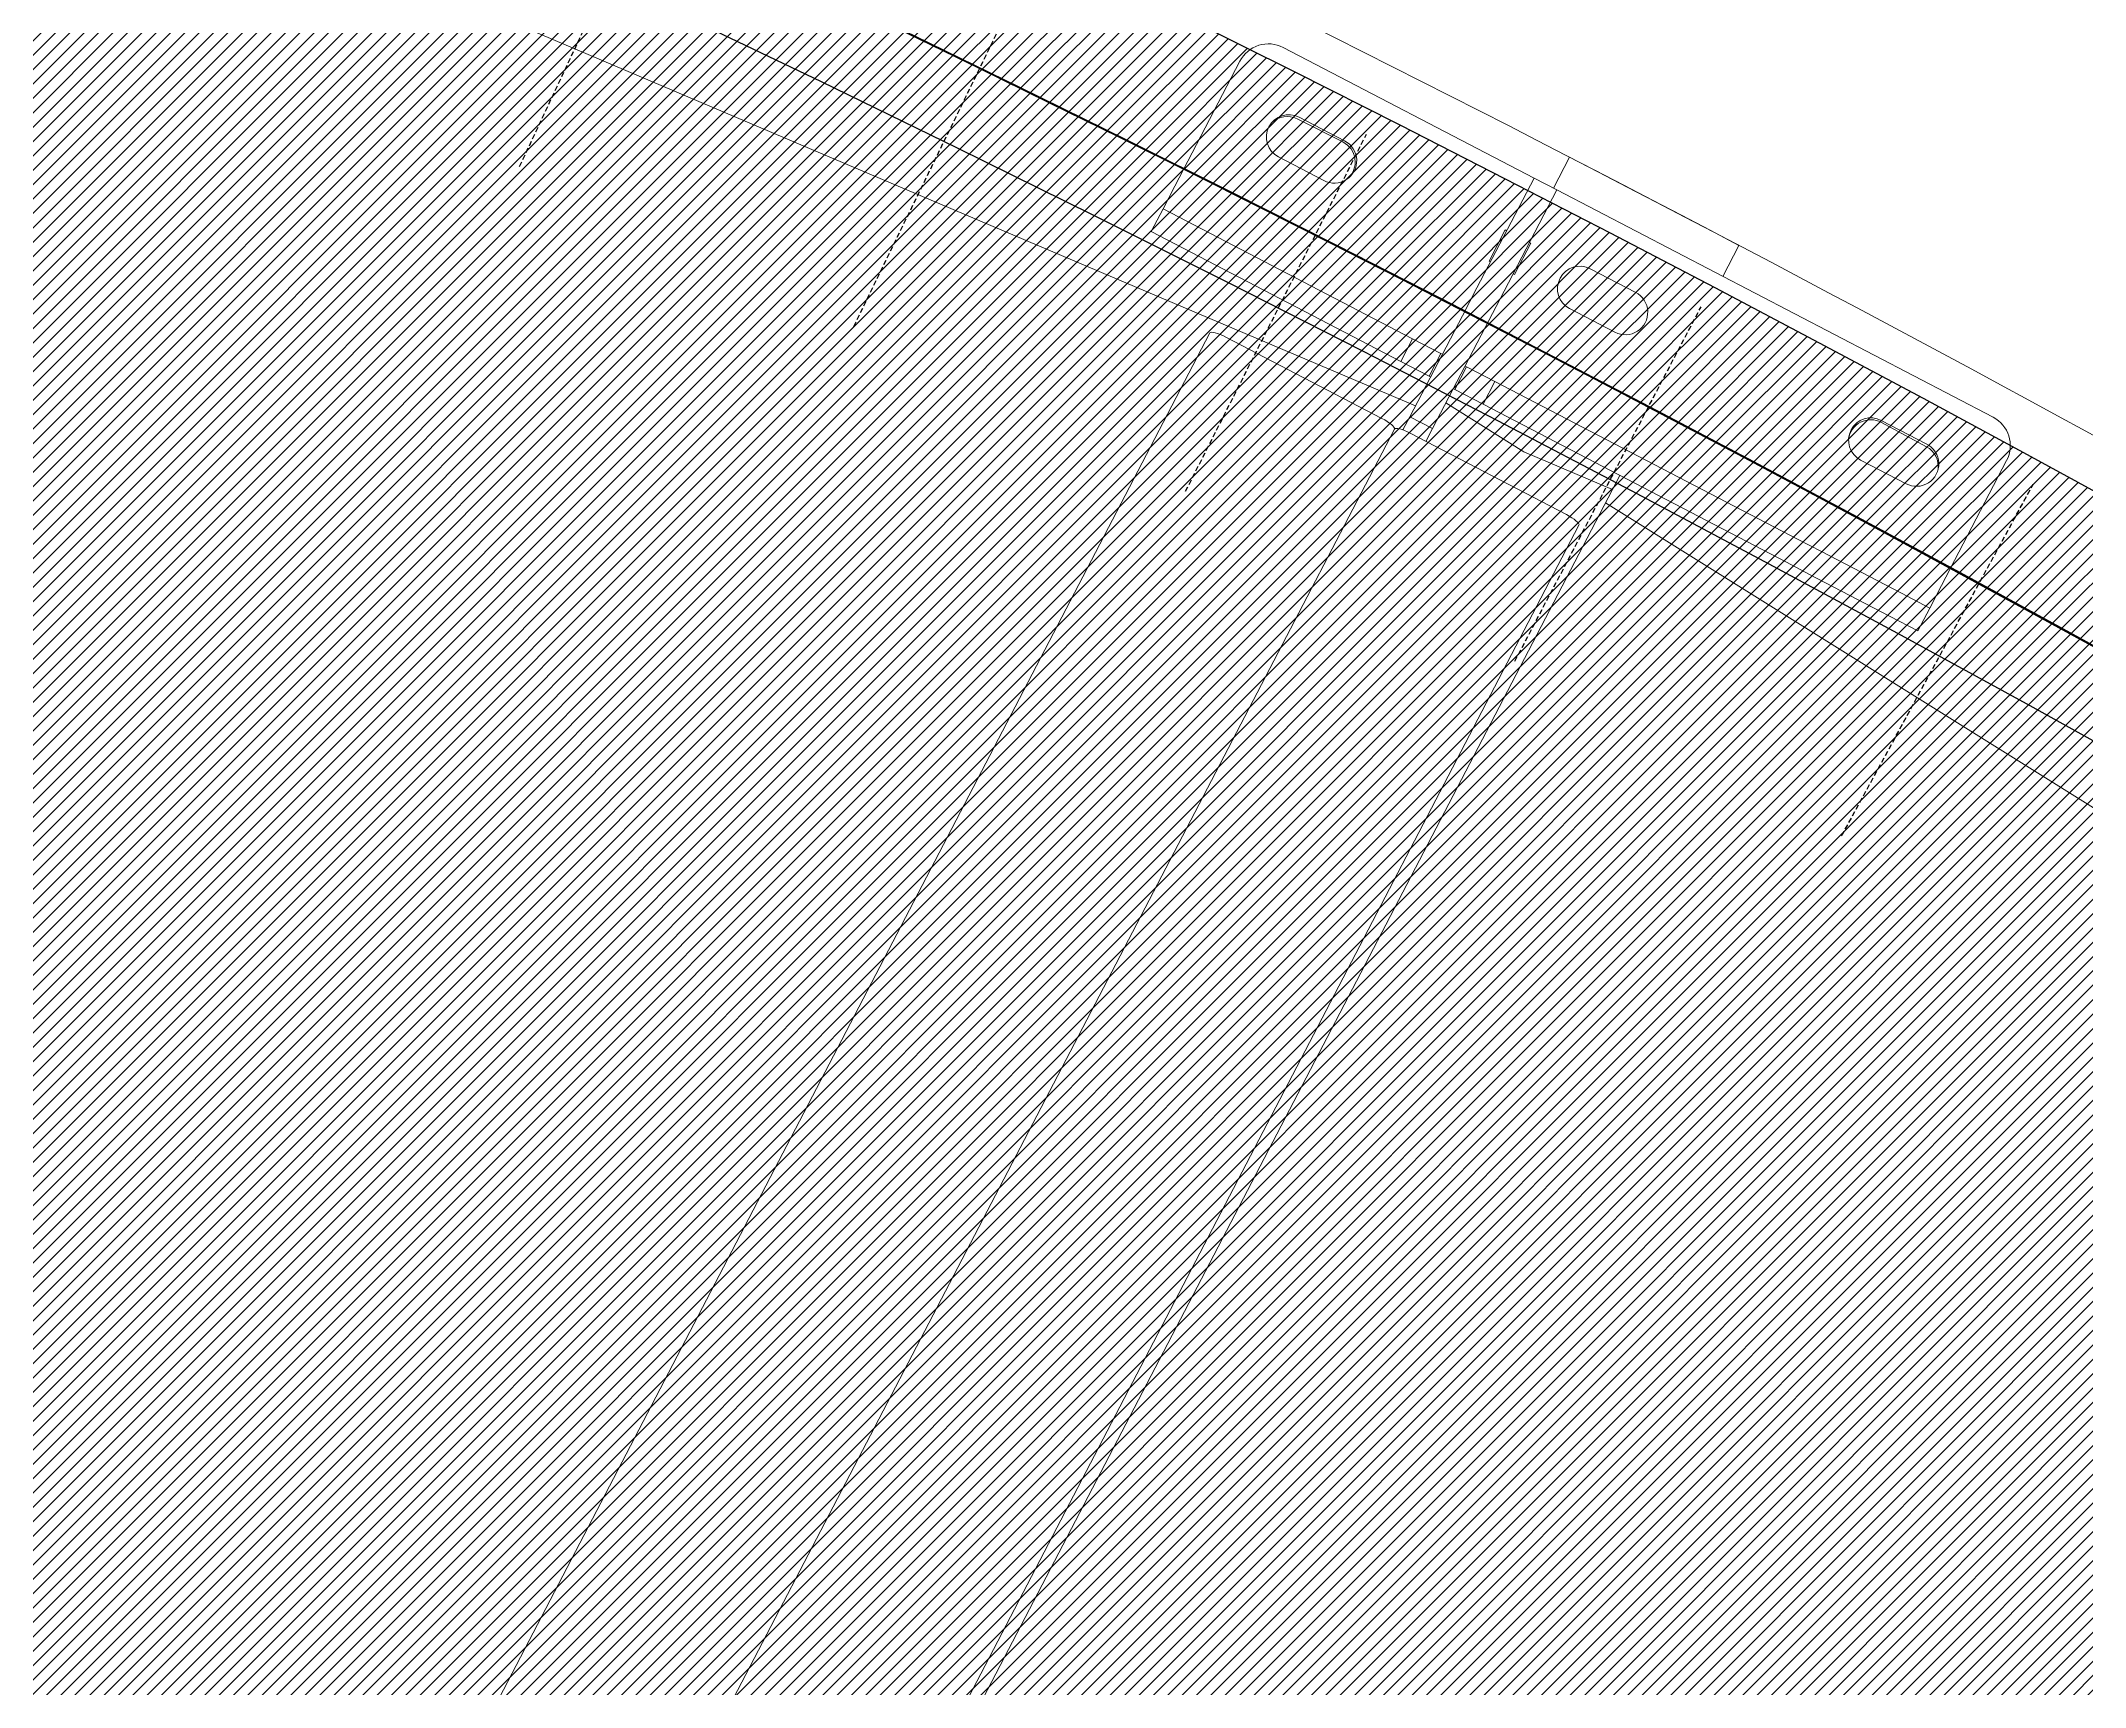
# Model space of a CAD drawing. Header units: millimetres. Extents: x -272986 to 200319, y -34579 to 49604.
# Drawn here: x 10936 to 11574, y 44976 to 45490 of the extents above; entities that cross this region are included whole.
import ezdxf

# ---------------------------------------------------------------- set-up
doc = ezdxf.new("R2010")
doc.units = ezdxf.units.MM
doc.linetypes.add('HIDDEN2', pattern=[4.762499999999999, 3.175, -1.5875])
doc.layers.get('Defpoints').update_dxf_attribs({"color": 9})
for name, color, linetype in [('X 0001 M', 7, 'Continuous'), ('X 1001 M', 8, 'HIDDEN2'), ('X 3001 D', 5, 'Continuous')]:
    doc.layers.add(name, color=color, linetype=linetype)
doc.layers.add('X 5999 H', color=7, linetype='Continuous', true_color=0xffffff)
doc.styles.add('BIT STD. 2.5', font='isocpeur.ttf', dxfattribs={"height": 2.5})
doc.dimstyles.new('BIT STD. 2.5', dxfattribs={"dimtxt": 2.5, "dimasz": 2.5, "dimexe": 1, "dimexo": 0.75, "dimgap": 1, "dimtad": 1, "dimdec": 0, "dimdsep": 46, "dimtxsty": 'BIT STD. 2.5', "dimcen": 0, "dimadec": 0, "dimazin": 0, "dimtfac": 1, "dimtdec": 0, "dimtmove": 0, "dimatfit": 3, "dimfxl": 1, "dimtfill": 1, "dimlwd": -1, "dimlwe": -1, "dimarcsym": 0})

# ---------------------------------------------------------------- blocks, each defined once
blk = doc.blocks.new('*U395')
at = {"layer": 'Defpoints', "color": 6, "linetype": 'HIDDEN2', "ltscale": 0.5}
blk.add_line((0, -62.5), (0, 62.5), dxfattribs=at)
blk = doc.blocks.new('*U396')
at = {"color": 0, "linetype": 'ByBlock', "lineweight": -2, "transparency": 16777216}
for p, rotation in [((-44573.41427210921, 45259.41918934574), 330.8571428571428), ((-44471.94661922667, 45201.844448246), 329.9999999999999), ((-44371.3516043767, 45142.75825373721), 329.1428571428571), ((-44271.65174035945, 45082.17382909577), 328.2857142857142), ((-44172.86933964348, 45020.10473289658), 327.4285714285714)]:
    blk.add_blockref('*U395', p, dxfattribs=dict(at, rotation=rotation))
blk = doc.blocks.new('A$C6fe8132b')
blk.add_blockref('*U396', (48371.19661922667, -38448.14533683305))
blk = doc.blocks.new('*D16')
at = {"layer": 'Defpoints', "color": 0, "transparency": 16777216}
for p in [(15597.00000000011, 48479.14825256646), (7.275957614183426e-12, 38448.14533683307), (15597.00000000011, 38448.14533683307)]:
    blk.add_point(p, dxfattribs=at)
at = {"layer": 'X 3001 D', "color": 0, "transparency": 16777216}
for p, q in [((7.278713069481507e-12, 38493.14533683307), (7.8938533352304e-12, 48539.14825256646)), ((15597.00000000011, 38493.14533683307), (15597.00000000011, 48539.14825256646)), ((150.0000000000079, 48479.14825256646), (15447.00000000011, 48479.14825256646))]:
    blk.add_line(p, q, dxfattribs=at)
for points in [[(150.0000000000079, 48504.14825256646), (150.0000000000079, 48454.14825256646), (7.89017939483296e-12, 48479.14825256646)], [(15447.00000000011, 48504.14825256646), (15447.00000000011, 48454.14825256646), (15597.00000000011, 48479.14825256646)]]:
    blk.add_solid(points, dxfattribs=at)
at = {"layer": 'X 3001 D', "color": 0, "transparency": 16777216, "insert": (7798.500000000058, 48629.14825256646), "char_height": 150, "attachment_point": 5, "style": 'BIT STD. 2.5', "bg_fill": 3, "box_fill_scale": 1.1, "bg_fill_color": 256, "bg_fill_true_color": 13158600, "bg_fill_transparency": 0}
blk.add_mtext('INTERNAL TANK DIAMETER - %%C15597mm (20 PLATES ROUND)', dxfattribs=at)
blk = doc.blocks.new('A$C89218876')
at = {"layer": 'X 1001 M', "linetype": 'Continuous', "lineweight": 0}
for p, q in [((-5949.155767713808, 5032.861097389228), (-6628.838149402331, 4097.358555570378)), ((-6628.838149402331, 4097.358555570378), (-5949.155767713808, 5032.861097389226)), ((-6633.345985974222, 4223.251387164428), (-6595.829818742641, 4200.261450316924)), ((-6727.379277733529, 4088.941809915041), (-6647.097373264922, 4219.949971168046)), ((-6648.538696694737, 4185.061970555074), (-6640.178719659285, 4198.704213184741)), ((-6647.883819487397, 4185.043007102056), (-6639.34598723274, 4198.574652249312)), ((-6589.008697427809, 4196.081461799196), (-6595.829818742641, 4200.261450316924)), ((-6594.233683074966, 4187.555060155657), (-6589.008697427809, 4196.081461799198)), ((-6582.187576112974, 4191.90147328147), (-6589.008697427809, 4196.081461799198)), ((-6628.241757358326, 4191.389233278716), (-6636.601734393782, 4177.746990649051)), ((-6582.187576112974, 4191.90147328147), (-6587.412561760135, 4183.375071637929)), ((-6608.938290122034, 4163.55932233734), (-6594.233683074966, 4187.555060155655)), ((-6587.412561760135, 4183.375071637929), (-6602.117168807199, 4159.379333819612)), ((-6608.938290122034, 4163.55932233734), (-6613.213134325335, 4156.583410611966)), ((-6606.392013010503, 4152.403422094238), (-6602.117168807199, 4159.379333819612)), ((-6669.029352614056, 4065.499620628369), (-6613.213134325335, 4156.583410611966)), ((-6606.392013010503, 4152.403422094238), (-6662.208231299224, 4061.319632110641)), ((-6696.816125823774, 4138.816340922946), (-6706.158605932076, 4144.515532694733)), ((-6702.094799578124, 4097.666353708781), (-6693.734822542669, 4111.308596338447)), ((-6681.797860241713, 4103.993616432423), (-6690.157837277169, 4090.351373802757)), ((-6632.874830066317, 4099.810241639461), (-6646.534519406418, 4073.001591838763)), ((-6646.534519406396, 4073.001591838804), (-6632.874830066317, 4099.810241639461)), ((-6632.874830066317, 4099.810241639461), (-6637.057544715772, 4102.361822444296)), ((-5851.78276133753, 3621.169553888155), (-6632.874830066317, 4099.810241639461)), ((-6737.322676134467, 4093.66039216154), (-6728.003261868093, 4087.923560352313)), ((-6727.379277733529, 4088.94180991504), (-6731.559266251257, 4082.120688600208)), ((-6694.481445968991, 4068.781992681637), (-6727.379277733529, 4088.94180991504)), ((-5015.691675731428, 3103.937407824226), (-6622.47368087916, 4088.574686947866)), ((-6777.722014443912, 4006.789930079525), (-6731.559266251257, 4082.120688600209)), ((-6731.559266251257, 4082.120688600208), (-6698.661434486719, 4061.960871366804)), ((-6654.782606281919, 4038.00396010172), (-6626.045185222534, 4084.899169141199)), ((-6711.605434692978, 4079.275586467796), (-6711.34418541062, 4079.701906549972)), ((-6711.34418541062, 4079.701906549972), (-6701.965143602723, 4073.954422338097)), ((-6701.965143602723, 4073.954422338097), (-6702.226392885084, 4073.52810225592)), ((-6716.046672493063, 4072.028145070786), (-6715.785423210706, 4072.454465152963)), ((-6706.66763068517, 4066.28066085891), (-6716.046672493063, 4072.028145070786)), ((-6694.481445968991, 4068.781992681637), (-6686.075938726706, 4063.631091218849)), ((-6646.534519406381, 4073.001591838839), (-6663.426639671754, 4049.751582907156)), ((-6663.426639671754, 4049.751582907157), (-6646.534519406381, 4073.001591838839)), ((-6706.406381402809, 4066.706980941087), (-6706.66763068517, 4066.28066085891)), ((-6690.255927244434, 4056.809969904017), (-6698.661434486719, 4061.960871366805)), ((-6655.757503927784, 4045.051930478901), (-6686.075938726706, 4063.631091218849)), ((-6674.254338261217, 4056.973218984828), (-6669.029352614056, 4065.499620628368)), ((-6662.208231299224, 4061.319632110641), (-6669.029352614056, 4065.499620628368)), ((-6667.433216946385, 4052.793230467101), (-6662.208231299224, 4061.319632110641)), ((-6690.255927244434, 4056.809969904016), (-6659.937492445515, 4038.230809164068)), ((-6674.515587543578, 4056.546898902651), (-6674.254338261217, 4056.973218984828)), ((-6674.254338261217, 4056.973218984828), (-6667.433216946385, 4052.793230467101)), ((-6684.18181099082, 4040.7730558621), (-6678.956825343663, 4049.299457505641)), ((-6678.956825343663, 4049.299457505641), (-6678.695576061302, 4049.725777587819)), ((-6672.135704028828, 4045.119468987913), (-6678.956825343663, 4049.299457505641)), ((-6667.433216946385, 4052.793230467101), (-6667.694466228742, 4052.366910384924)), ((-6677.360689675988, 4036.593067344372), (-6672.135704028828, 4045.119468987913)), ((-6671.87445474647, 4045.54578907009), (-6672.135704028828, 4045.119468987913)), ((-6655.757503927784, 4045.051930478901), (-6659.937492445515, 4038.230809164068)), ((-6651.908864175944, 4042.693481005705), (-6655.757503927787, 4045.051930478901)), ((-6663.224721558861, 4040.245225755523), (-7188.194245596318, 3009.934522814197)), ((-7188.194245596318, 3009.934522814195), (-6663.224721558861, 4040.245225755523)), ((-6730.083309901118, 3965.868617423594), (-6684.18181099082, 4040.7730558621)), ((-6677.360689675988, 4036.593067344372), (-6723.262188586286, 3961.688628905866)), ((-6684.18181099082, 4040.7730558621), (-6677.360689675988, 4036.593067344372)), ((-6659.937492445515, 4038.230809164068), (-6655.960369512555, 4035.793625096221)), ((-6660.007591929116, 4029.477558458173), (-6688.745012988493, 3982.582349418698)), ((-5057.566691044434, 3053.364649931492), (-6656.436087585706, 4033.15307626485)), ((-5057.566691045464, 3053.364649931993), (-6656.436087585851, 4033.153076264803)), ((-6755.650902461512, 4010.270736862487), (-6747.290925426056, 4023.912979492152)), ((-6755.157410193642, 4009.587586297904), (-6746.976720816376, 4023.338088881906)), ((-6735.353963125097, 4016.597999586128), (-6743.713940160553, 4002.955756956464)), ((-6736.904431215949, 3970.048605941321), (-6774.42059844753, 3993.038542788824)), ((-5090.704825038159, 2997.437924280319), (-6690.398494292444, 3977.731465581848)), ((-6730.083309901118, 3965.868617423594), (-6736.904431215949, 3970.048605941321)), ((-6723.262188586286, 3961.688628905866), (-6730.083309901118, 3965.868617423593))]:
    blk.add_line(p, q, dxfattribs=at)
for centre, radius, start, end in [((3.513559931889176e-08, -9.9147655419074e-08), 7883.499999999561, 139.2832577024247, 148.7167422974857), ((-6638.570971621379, 4214.724985520887), 10, 58.50000000008747, 148.4999999999936), ((-6634.210238508804, 4195.046723231728), 7.000000000000001, 328.4999999999936, 148.4999999999936), ((-6633.425892480809, 4194.839350637902), 6.99999999999879, 78.51261694730547, 147.7499999999351), ((-6642.57021554426, 4181.404480602063), 7.000000000000001, 148.4999999999936, 328.4999999999936), ((-6641.963724735466, 4181.307705490646), 6.999999999997721, 147.7499999999571, 258.4196846396388), ((3.700188244692981e-08, -1.003759280138183e-07), 7883.499999999561, 148.2832577023315, 157.7167422973588), ((-6687.766341392191, 4107.651106385434), 7.000000000000001, 328.4999999999936, 148.4999999999936), ((-6696.126318427647, 4094.008863755769), 7.000000000000001, 148.4999999999936, 328.4999999999936), ((-6741.322444275578, 4020.255489539141), 7.000000000000001, 328.4999999999936, 148.4999999999936), ((-6740.960875935871, 4019.759037279356), 6.999999999998871, 38.58031818280517, 149.2499999999881), ((-6749.682421311034, 4006.613246909475), 7.000000000000001, 148.4999999999936, 328.4999999999936), ((-6769.195612800369, 4001.564944432364), 10, 148.4999999999936, 238.5000000000875), ((-6749.141565313137, 4006.008534695357), 6.999999999999958, 149.2499999999881, 218.4873853137226)]:
    blk.add_arc(centre, radius, start, end, dxfattribs=at)
at = {"layer": 'X 1001 M', "linetype": 'Continuous', "lineweight": 0, "extrusion": (0, 0, -0.9999999999999998)}
blk.add_ellipse((-6625.086173702799, 4084.311486126064), major_axis=(2.612492823580173, 4.263200821770758), ratio=0.2249510543438652, start_param=-1.570796326794833, end_param=-9.614531393253856e-14, dxfattribs=at)
at = {"layer": 'X 1001 M', "linetype": 'Continuous', "lineweight": 0, "extrusion": (0, 0, -1)}
blk.add_ellipse((-6653.82359476218, 4037.41627708659), major_axis=(-2.612492823579989, -4.263200821770605), ratio=0.2249510543438652, start_param=-1.270095140171179e-13, end_param=1.570796326794747, dxfattribs=at)
at = {"layer": 'X 1001 M', "linetype": 'Continuous', "lineweight": 0}
for centre, major_axis, start_param, end_param in [((-6659.048580409377, 4028.889875443042), (2.612492823580011, 4.263200821770862), -1.469047106184007e-12, 1.570796326793314), ((-6687.786001468758, 3981.994666403567), (-2.612492823580048, -4.263200821770972), -1.570796326794814, -7.66053886991358e-14)]:
    blk.add_ellipse(centre, major_axis=major_axis, ratio=0.2249510543438652, start_param=start_param, end_param=end_param, dxfattribs=at)
blk = doc.blocks.new('*D199')
at = {"layer": 'Defpoints', "color": 0, "transparency": 16777216}
for p in [(7798.500000000004, 48049.6266134193), (13298.73009767515, 32947.91523915234), (13433.78749288179, 32812.85784394571), (7798.500000000005, 28976.69833391263), (10442.97395414159, 28578.83418067859)]:
    blk.add_point(p, dxfattribs=at)
at = {"layer": 'X 3001 D', "color": 0, "transparency": 16777216}
for p, q in [((13465.60729803519, 32781.03803879231), (15065.76360887852, 31180.88172794907)), ((7798.500000000009, 28931.69833391263), (7798.500000000005, 28170.68257981101))]:
    blk.add_line(p, q, dxfattribs=at)
blk.add_arc((7798.500000000004, 38448.14533682715), 10217.46275701613, 270.8411524771072, 314.1588475228945, dxfattribs=at)
for points in [[(14898.9480455206, 31135.83049339961), (14934.04291065631, 31100.21658542665), (15023.33720200733, 31223.30813482026)], [(7948.679468218535, 28206.78430946359), (7948.312449508589, 28256.78296241811), (7798.500000000002, 28230.68257981101)]]:
    blk.add_solid(points, dxfattribs=at)
at = {"layer": 'X 3001 D', "color": 0, "transparency": 16777216, "insert": (14404.54209814488, 30831.3797954061), "char_height": 150, "attachment_point": 5, "rotation": 40.93519081505226, "style": 'BIT STD. 2.5', "bg_fill": 3, "box_fill_scale": 1.1, "bg_fill_color": 256, "bg_fill_true_color": 13158600, "bg_fill_transparency": 0}
blk.add_mtext('45° - {\\C7;D02}', dxfattribs=at)
blk = doc.blocks.new('*D203')
at = {"layer": 'Defpoints', "color": 0, "transparency": 16777216}
for p in [(7798.500000000007, 48049.6266134193), (11766.61084814452, 31844.09986857364), (11918.03204216807, 31592.09268216723), (9461.806005241986, 29325.73490930372), (7798.500000000006, 29039.70000823381)]:
    blk.add_point(p, dxfattribs=at)
at = {"layer": 'X 3001 D', "color": 0, "transparency": 16777216}
blk.add_line((11941.20875553902, 31553.52015363563), (12605.25120673187, 30448.36792670566), dxfattribs=at)
blk.add_arc((7798.500000000009, 38448.14533683291), 9272.807496943271, 270.9268455791341, 300.0731544208666, dxfattribs=at)
for points in [[(12432.45096789332, 30445.1173415527), (12457.85538375896, 30402.05209274899), (12574.34892223726, 30499.79796474778)], [(7948.697297671352, 29151.55188243098), (7948.292889405437, 29201.55024694378), (7798.500000000006, 29175.33783988963)]]:
    blk.add_solid(points, dxfattribs=at)
at = {"layer": 'X 3001 D', "color": 0, "transparency": 16777216, "insert": (11829.96473800879, 30247.79293383234), "char_height": 150, "attachment_point": 5, "rotation": 26.17969635787532, "style": 'BIT STD. 2.5', "bg_fill": 3, "box_fill_scale": 1.1, "bg_fill_color": 256, "bg_fill_true_color": 13158600, "bg_fill_transparency": 0}
blk.add_mtext('31.0° - {\\C7;MH02}', dxfattribs=at)
blk = doc.blocks.new('*D209')
at = {"layer": 'Defpoints', "color": 0, "transparency": 16777216}
for p in [(2783.545584809905, 44641.09828430423), (2998.773158548947, 44375.31436548595), (-1159.790471025197, 41186.96958724423), (-1697.652812223374, 38448.14533683308), (18712.73677971439, 38448.14533683306)]:
    blk.add_point(p, dxfattribs=at)
at = {"layer": 'X 3001 D', "color": 0, "transparency": 16777216}
blk.add_line((2755.226167212659, 44676.0698525698), (1865.51247487878, 45774.77476136317), dxfattribs=at)
blk.add_arc((7798.50000000016, 38448.14533683307), 9367.610497768575, 129.917465425105, 179.0825345748958, dxfattribs=at)
for points in [[(1771.571263239102, 45652.11972273444), (1803.347377874265, 45613.51559680607), (1903.271698341772, 45728.14600367576)], [(-1542.910352441482, 38597.94037141315), (-1592.908749890528, 38598.34068694729), (-1569.110497768414, 38448.14533683308)]]:
    blk.add_solid(points, dxfattribs=at)
at = {"layer": 'X 3001 D', "color": 0, "transparency": 16777216, "insert": (1329.892812668753, 45409.30954791416), "char_height": 150, "attachment_point": 5, "rotation": 42.89953277488738, "style": 'BIT STD. 2.5', "bg_fill": 3, "box_fill_scale": 1.1, "bg_fill_color": 256, "bg_fill_true_color": 13158600, "bg_fill_transparency": 0}
blk.add_mtext('51° - {\\C7;N02}', dxfattribs=at)
blk = doc.blocks.new('*D367')
at = {"layer": 'Defpoints', "color": 0, "transparency": 16777216}
for p in [(7798.500000000009, 48049.62661341929), (9661.479727957138, 47470.56462534703), (12368.45514613393, 44974.71766954121), (7798.500000030255, 38448.14533673238), (7798.500000000011, 29039.70000823381)]:
    blk.add_point(p, dxfattribs=at)
at = {"layer": 'X 3001 D', "color": 0, "transparency": 16777216}
blk.add_line((12394.26608576973, 45011.57951153421), (13117.1303001415, 46043.93659843447), dxfattribs=at)
blk.add_arc((7798.500000000009, 38448.14533668919), 9212.748953874961, 55.93288788216472, 89.06711211783517, dxfattribs=at)
for points in [[(7948.291507042128, 47634.67398511103), (7948.6985516733, 47684.67232823026), (7798.500000000024, 47660.89429056415)], [(12973.31878541598, 46100.41565395435), (12944.97434538793, 46059.22593776818), (13082.71571396044, 45994.78747577713)]]:
    blk.add_solid(points, dxfattribs=at)
at = {"layer": 'X 3001 D', "color": 0, "transparency": 16777216, "insert": (12609.81141305021, 46462.67933678869), "char_height": 150, "attachment_point": 5, "rotation": 329.0226254753644, "style": 'BIT STD. 2.5', "bg_fill": 3, "box_fill_scale": 1.1, "bg_fill_color": 256, "bg_fill_true_color": 13158600, "bg_fill_transparency": 0}
blk.add_mtext('{\\C7;N08} - 35°', dxfattribs=at)
blk = doc.blocks.new('*D368')
at = {"layer": 'Defpoints', "color": 0, "transparency": 16777216}
for p in [(7798.500000000011, 48049.6266134193), (10335.20730825332, 47913.84083295393), (13419.10516482997, 44067.48138301812), (7798.500000030248, 38448.14533673238), (7798.500000000013, 29039.70000823381)]:
    blk.add_point(p, dxfattribs=at)
at = {"layer": 'X 3001 D', "color": 0, "transparency": 16777216}
for p, q in [((7798.500000000011, 48094.6266134193), (7798.500000000015, 48307.85325048748)), ((13450.92856260212, 44099.29759514708), (14771.15348572677, 45419.2244148036))]:
    blk.add_line(p, q, dxfattribs=at)
blk.add_arc((7798.500000000013, 38448.14533670215), 9799.70791378534, 45.87054156565792, 89.12298908251194, dxfattribs=at)
for points in [[(7948.304274739658, 48221.70598925938), (7948.686939206083, 48271.704524917), (7798.500000000015, 48247.85325048749)], [(14639.40337929198, 45499.87648559462), (14604.31563808265, 45464.25555892465), (14728.72228869722, 45376.80279863165)]]:
    blk.add_solid(points, dxfattribs=at)
at = {"layer": 'X 3001 D', "color": 0, "transparency": 16777216, "insert": (14294.75234036327, 45964.67750319112), "char_height": 150, "attachment_point": 5, "rotation": 319.16439379943586, "style": 'BIT STD. 2.5', "bg_fill": 3, "box_fill_scale": 1.1, "bg_fill_color": 256, "bg_fill_true_color": 13158600, "bg_fill_transparency": 0}
blk.add_mtext('{\\C7;D01} - 45°', dxfattribs=at)

msp = doc.modelspace()

# ---------------------------------------------------------------- hatches: boundary and pattern name
at = {"layer": 'X 5999 H'}
h = msp.add_hatch(dxfattribs=at)
h.set_pattern_fill('ANSI31', color=9)
h.set_pattern_definition([(45, (25000, 0), (-2.245064030267288, 2.245064030267288), [])])
edge = h.paths.add_edge_path()
edge.add_arc((7798.495709340539, 38448.14022343156), 7825.604719989263, 2.5931019493610847, 94.99996544218982, ccw=False)
edge.add_line((15616.08719766553, 38802.19185128674), (15658.44324566444, 38804.11004727978))
edge.add_arc((7798.49570953186, 38448.14022323), 7825.604719789878, 274.9544870486653, 357.3991416812109)
edge.add_line((15616.03919657416, 38093.03029855866), (15658.3937445236, 38091.10627736974))
edge.add_arc((7798.497359975252, 38448.13677386827), 7868.001140776875, 274.9544772441851, 357.39916567125465, ccw=False)
edge.add_arc((7798.49533508634, 38448.14003367921), 7868.004563266586, 2.593102689917272, 274.9516218145841)
edge.add_arc((7798.495709750798, 38448.14022345812), 7825.604719998234, 2.599526489034937, 274.95161897712)

# ---------------------------------------------------------------- linework, layer by layer
at = {"layer": 'X 0001 M', "linetype": 'Continuous'}
for centre, radius, start, end in [((7798.49533508634, 38448.14003367921), 7868.004563266586, 2.593102689917272, 274.9516218145841), ((7798.495709750798, 38448.14022345812), 7825.604719998234, 2.599526489034937, 274.95161897712)]:
    msp.add_arc(centre, radius, start, end, dxfattribs=at)

# ---------------------------------------------------------------- block references
at = {"rotation": 4.000000000000008}
msp.add_blockref('A$C6fe8132b', (7798.500000000009, 38448.14533683304), dxfattribs=at)
at = {"layer": 'X 1001 M', "rotation": 273.9910714243701}
msp.add_blockref('A$C89218876', (7798.500000130947, 38448.14533676262), dxfattribs=at)

# ---------------------------------------------------------------- next in the draw order: dimensions: what is measured, and where the dimension line sits
at = {"layer": 'X 3001 D'}
dim = msp.add_linear_dim(base=(15597.00000000011, 48479.14825256646), p1=(7.275957614183426e-12, 38448.14533683307), p2=(15597.00000000011, 38448.14533683307), text='INTERNAL TANK DIAMETER - %%C<>mm (20 PLATES ROUND)', dimstyle='BIT STD. 2.5', dxfattribs=at)
dim.commit()
dim.dimension.update_dxf_attribs({"geometry": '*D16', "text_midpoint": (7798.500000000058, 48629.14825256646)})

# ---------------------------------------------------------------- next in the draw order: linework, layer by layer
msp.add_lwpolyline([(7116.454019553887, 46243.96656621981, -0.4265715426942842), (15616.08719766553, 38802.19185128674), (15658.44324566444, 38804.11004727978)], format="xyb")
msp.add_circle((7798.500000000007, 38448.14533683308), 7798.5)

# ---------------------------------------------------------------- next in the draw order: dimensions: what is measured, and where the dimension line sits
dim = msp.add_angular_dim_2l(base=(10442.97395414159, 28578.83418067859), line1=((7798.500000000007, 28976.69833391263), (7798.500000000004, 48049.6266134193)), line2=((13298.73009767515, 32947.91523915234), (13433.78749288179, 32812.85784394571)), text='<> - {\\C7;D02}', dimstyle='BIT STD. 2.5', override={"dimscale": 0, "dimjust": 2}, dxfattribs=at)
dim.commit()
dim.dimension.update_dxf_attribs({"geometry": '*D199', "text_midpoint": (14493.0319915258, 30729.35096170292), "dimtype": 162})

# ---------------------------------------------------------------- next in the draw order: dimensions: what is measured, and where the dimension line sits
dim = msp.add_angular_dim_2l(base=(9461.806005241986, 29325.73490930372), line1=((11766.61084814452, 31844.09986857365), (11918.03204216807, 31592.09268216723)), line2=((7798.500000000007, 48049.6266134193), (7798.500000000007, 29039.70000823381)), text='<> - {\\C7;MH02}', dimstyle='BIT STD. 2.5', override={"dimscale": 0, "dimjust": 1, "dimadec": 1}, dxfattribs=at)
dim.commit()
dim.dimension.update_dxf_attribs({"geometry": '*D203', "text_midpoint": (11829.96473800879, 30247.79293383234)})

# ---------------------------------------------------------------- next in the draw order: dimensions: what is measured, and where the dimension line sits
dim = msp.add_angular_dim_2l(base=(-1159.790471025197, 41186.96958724423), line1=((2998.773158548949, 44375.31436548595), (2783.545584809905, 44641.09828430424)), line2=((18712.73677971439, 38448.14533683307), (-1697.652812223375, 38448.14533683308)), text='<> - {\\C7;N02}', dimstyle='BIT STD. 2.5', override={"dimscale": 0, "dimjust": 2}, dxfattribs=at)
dim.commit()
dim.dimension.update_dxf_attribs({"geometry": '*D209', "text_midpoint": (1329.89281266875, 45409.30954791416)})

# ---------------------------------------------------------------- next in the draw order: dimensions: what is measured, and where the dimension line sits
dim = msp.add_angular_dim_2l(base=(9661.479727957138, 47470.56462534703), line1=((7798.500000030253, 38448.14533673238), (12368.45514613393, 44974.71766954122)), line2=((7798.500000000012, 48049.6266134193), (7798.500000000012, 29039.70000823381)), text='{\\C7;N08} - <>', dimstyle='BIT STD. 2.5', override={"dimscale": 0, "dimjust": 1}, dxfattribs=at)
dim.commit()
dim.dimension.update_dxf_attribs({"geometry": '*D367', "text_midpoint": (12540.29772967108, 46346.8855892871), "dimtype": 162})

# ---------------------------------------------------------------- next in the draw order: dimensions: what is measured, and where the dimension line sits
dim = msp.add_angular_dim_2l(base=(10335.20730825332, 47913.84083295393), line1=((7798.500000030253, 38448.14533673238), (13419.10516482996, 44067.48138301813)), line2=((7798.500000000012, 48049.6266134193), (7798.500000000012, 29039.70000823381)), text='{\\C7;D01} - <>', dimstyle='BIT STD. 2.5', override={"dimscale": 0, "dimjust": 1}, dxfattribs=at)
dim.commit()
dim.dimension.update_dxf_attribs({"geometry": '*D368', "text_midpoint": (14206.43991476827, 45862.49502121439), "dimtype": 162})

doc.saveas('drawing.dxf')
